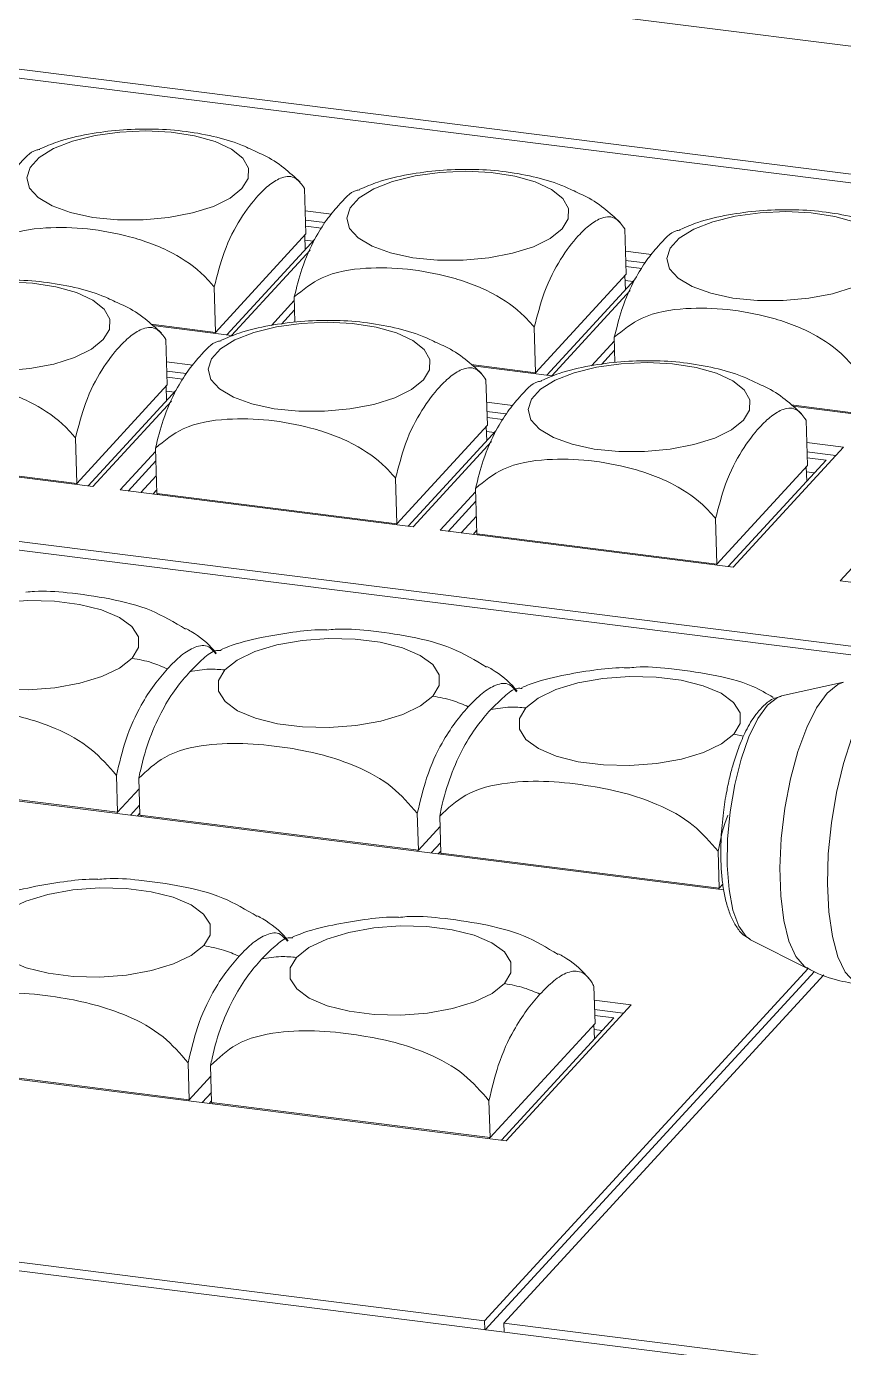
# Model space of a CAD drawing. Header units: millimetres. Extents: x 98 to 1129, y 87 to 737.
# Drawn here: x 873 to 920.8, y 607.9 to 685.1 of the extents above; entities that cross this region are included whole.
import ezdxf

# ---------------------------------------------------------------- set-up
doc = ezdxf.new("R2010")
doc.units = ezdxf.units.MM

msp = doc.modelspace()

# ---------------------------------------------------------------- linework, layer by layer
at = {"color": 7, "linetype": 'Continuous', "lineweight": 15}
for p, q in [((1094.695, 662.092), (717.91, 709.563)), ((1088.548, 655.401), (711.763, 702.871)), ((746.745, 697.95), (990.234, 667.274)), ((688.621, 677.683), (934.074, 646.759)), ((889.372, 672.986), (889.293, 675.642)), ((890.86, 674.143), (889.332, 674.335)), ((967.938, 643.006), (724.45, 673.683)), ((890.483, 673.643), (889.348, 673.786)), ((890.286, 673.325), (889.358, 673.442)), ((908.08, 670.629), (908.001, 673.285)), ((889.372, 672.986), (884.085, 667.231)), ((884.746, 667.079), (889.886, 672.674)), ((889.309, 672.918), (889.334, 672.073)), ((889.318, 672.626), (889.788, 672.567)), ((885.027, 667.044), (889.61, 672.032)), ((909.568, 671.786), (908.04, 671.978)), ((909.191, 671.286), (908.056, 671.429)), ((908.995, 670.968), (908.067, 671.085)), ((908.08, 670.629), (902.793, 664.874)), ((903.454, 664.722), (908.595, 670.317)), ((908.018, 670.561), (908.043, 669.716)), ((908.026, 670.269), (908.496, 670.21)), ((884.085, 667.231), (884.005, 669.887)), ((903.736, 664.687), (908.318, 669.675)), ((888.688, 669.098), (887.348, 667.639)), ((888.682, 669.298), (888.726, 667.823)), ((888.705, 668.548), (887.943, 667.718)), ((884.085, 667.231), (880.325, 667.705)), ((880.417, 667.625), (885.027, 667.044)), ((884.058, 667.166), (884.056, 667.235)), ((902.793, 664.874), (902.714, 667.53)), ((881.265, 664.162), (881.185, 666.818)), ((907.397, 666.74), (906.057, 665.282)), ((907.391, 666.941), (907.435, 665.466)), ((907.413, 666.191), (906.651, 665.361)), ((882.752, 665.318), (881.224, 665.511)), ((882.375, 664.818), (881.241, 664.961)), ((902.793, 664.874), (899.034, 665.348)), ((899.125, 665.268), (903.736, 664.687)), ((902.766, 664.809), (902.764, 664.878)), ((881.265, 664.162), (875.977, 658.407)), ((881.202, 664.093), (881.227, 663.249)), ((882.179, 664.501), (881.251, 664.618)), ((899.973, 661.805), (899.894, 664.461)), ((684.078, 663.594), (913.789, 634.653)), ((876.639, 658.255), (881.779, 663.85)), ((881.211, 663.801), (881.68, 663.742)), ((876.92, 658.219), (881.502, 663.207)), ((901.461, 662.961), (899.933, 663.154)), ((901.083, 662.461), (899.949, 662.604)), ((921.501, 662.517), (917.742, 662.991)), ((917.833, 662.911), (922.444, 662.33)), ((899.973, 661.805), (894.685, 656.05)), ((899.91, 661.736), (899.935, 660.892)), ((900.887, 662.144), (899.959, 662.261)), ((918.681, 659.448), (918.602, 662.104)), ((875.977, 658.407), (875.898, 661.063)), ((895.347, 655.898), (900.487, 661.493)), ((899.919, 661.444), (900.389, 661.385)), ((859.802, 660.376), (876.92, 658.219)), ((875.977, 658.407), (861.946, 660.174)), ((880.581, 660.273), (878.51, 658.019)), ((880.575, 660.473), (880.654, 657.817)), ((895.628, 655.862), (900.211, 660.85)), ((914.336, 653.505), (920.787, 660.526)), ((920.787, 660.526), (918.641, 660.797)), ((920.336, 660.036), (918.657, 660.247)), ((880.597, 659.723), (878.977, 657.96)), ((918.681, 659.448), (913.394, 653.693)), ((914.055, 653.541), (919.773, 659.764)), ((918.618, 659.379), (918.644, 658.535)), ((919.773, 659.764), (918.668, 659.904)), ((880.624, 658.843), (879.726, 657.866)), ((894.685, 656.05), (894.606, 658.706)), ((918.627, 659.087), (919.097, 659.028)), ((875.951, 658.341), (875.949, 658.41)), ((878.51, 658.019), (895.628, 655.862)), ((880.426, 657.778), (880.648, 658.019)), ((894.685, 656.05), (880.654, 657.817)), ((880.719, 657.809), (880.721, 657.74)), ((899.289, 657.916), (897.218, 655.662)), ((899.283, 658.116), (899.362, 655.46)), ((899.306, 657.366), (897.686, 655.603)), ((899.332, 656.486), (898.434, 655.509)), ((913.394, 653.693), (913.315, 656.349)), ((894.659, 655.984), (894.657, 656.053)), ((897.218, 655.662), (914.336, 653.505)), ((899.135, 655.42), (899.356, 655.662)), ((913.394, 653.693), (899.362, 655.46)), ((899.428, 655.452), (899.43, 655.383)), ((922.675, 654.97), (920.604, 652.716)), ((913.367, 653.627), (913.365, 653.696)), ((920.604, 652.716), (937.722, 650.559)), ((670.684, 649.014), (901.076, 619.987)), ((920.798, 646.783), (917.158, 645.982)), ((878.357, 639.186), (862.08, 641.236)), ((878.357, 639.186), (878.292, 641.339)), ((879.602, 641.174), (879.666, 639.021)), ((899.811, 609.466), (654.358, 640.39)), ((879.62, 640.561), (878.357, 639.186)), ((653.935, 639.93), (1030.72, 592.459)), ((879.649, 639.608), (879.11, 639.022)), ((878.33, 639.12), (878.328, 639.189)), ((879.521, 638.97), (879.663, 639.126)), ((895.942, 636.97), (879.666, 639.021)), ((879.731, 639.012), (879.733, 638.944)), ((895.942, 636.97), (895.878, 639.124)), ((897.188, 638.959), (897.252, 636.805)), ((897.206, 638.345), (895.942, 636.97)), ((895.916, 636.905), (895.914, 636.974)), ((897.235, 637.393), (896.696, 636.806)), ((897.106, 636.755), (897.249, 636.91)), ((913.528, 634.754), (897.252, 636.805)), ((897.317, 636.797), (897.319, 636.728)), ((913.528, 634.754), (913.464, 636.908)), ((913.502, 634.689), (913.5, 634.758)), ((913.741, 634.986), (913.528, 634.754)), ((915.31, 631.768), (915.364, 631.739)), ((915.364, 631.739), (918.691, 630.06)), ((918.732, 630.06), (899.811, 609.466)), ((919.091, 629.884), (899.855, 608.947)), ((900.934, 609.324), (919.638, 629.684)), ((906.267, 626.851), (906.203, 629.005)), ((901.076, 619.987), (908.373, 627.929)), ((908.373, 627.929), (906.227, 628.2)), ((907.359, 627.167), (900.795, 620.023)), ((907.922, 627.439), (906.243, 627.65)), ((906.253, 627.307), (907.359, 627.167)), ((906.267, 626.851), (900.133, 620.175)), ((906.204, 626.782), (906.229, 625.938)), ((906.213, 626.49), (906.683, 626.431)), ((882.548, 622.39), (866.271, 624.441)), ((882.548, 622.39), (882.483, 624.544)), ((883.793, 624.379), (883.857, 622.225)), ((883.811, 623.766), (882.548, 622.39)), ((882.521, 622.325), (882.519, 622.394)), ((883.84, 622.813), (883.301, 622.227)), ((883.711, 622.175), (883.854, 622.33)), ((900.133, 620.175), (900.069, 622.329)), ((900.133, 620.175), (883.857, 622.225)), ((883.922, 622.217), (883.924, 622.148)), ((900.107, 620.11), (900.105, 620.178)), ((899.826, 608.95), (899.811, 609.466)), ((1031.143, 592.92), (900.934, 609.324)), ((900.949, 608.809), (900.934, 609.324))]:
    msp.add_line(p, q, dxfattribs=at)
at = {"color": 8, "linetype": 'Continuous', "lineweight": 15}
msp.add_line((914.376, 643.755), (914.952, 643.626), dxfattribs=at)
at = {"color": 7, "linetype": 'Continuous', "lineweight": 15, "flags": 128}
for points in [[(885.632, 675.63), (884.94, 675.076), (883.957, 674.593), (882.737, 674.207), (881.345, 673.939), (879.856, 673.803), (878.351, 673.807), (876.911, 673.951), (875.613, 674.227), (874.527, 674.62), (873.713, 675.108), (873.213, 675.666), (873.054, 676.263), (873.247, 676.868), (873.779, 677.447), (874.622, 677.969), (875.731, 678.407), (877.046, 678.736), (878.496, 678.939), (880.003, 679.005), (881.485, 678.931), (882.864, 678.719), (884.064, 678.383), (885.02, 677.939), (885.682, 677.413), (886.013, 676.831), (885.996, 676.226), (885.632, 675.63)], [(904.34, 673.273), (903.648, 672.719), (902.665, 672.236), (901.445, 671.85), (900.053, 671.582), (898.564, 671.446), (897.059, 671.45), (895.619, 671.594), (894.321, 671.87), (893.236, 672.263), (892.421, 672.751), (891.921, 673.309), (891.763, 673.906), (891.955, 674.511), (892.487, 675.09), (893.33, 675.612), (894.439, 676.05), (895.754, 676.379), (897.204, 676.582), (898.711, 676.648), (900.194, 676.574), (901.572, 676.362), (902.772, 676.026), (903.729, 675.582), (904.39, 675.056), (904.722, 674.474), (904.705, 673.869), (904.34, 673.273)], [(921.373, 669.879), (920.153, 669.492), (918.761, 669.225), (917.273, 669.089), (915.768, 669.093), (914.327, 669.237), (913.029, 669.513), (911.944, 669.906), (911.129, 670.394), (910.629, 670.952), (910.471, 671.549), (910.663, 672.154), (911.195, 672.733), (912.038, 673.255), (913.147, 673.693), (914.462, 674.022), (915.912, 674.225), (917.419, 674.291), (918.902, 674.217), (920.28, 674.005), (921.48, 673.669)], [(871.895, 670.181), (873.378, 670.106), (874.756, 669.895), (875.956, 669.558), (876.913, 669.115), (877.575, 668.588), (877.906, 668.007), (877.889, 667.402), (877.524, 666.806)], [(896.233, 664.449), (895.54, 663.894), (894.558, 663.411), (893.337, 663.025), (891.945, 662.757), (890.457, 662.622), (888.952, 662.626), (887.512, 662.77), (886.214, 663.045), (885.128, 663.438), (884.313, 663.927), (883.813, 664.485), (883.655, 665.082), (883.847, 665.686), (884.379, 666.265), (885.223, 666.788), (886.332, 667.225), (887.647, 667.555), (889.097, 667.758), (890.604, 667.824), (892.086, 667.749), (893.465, 667.538), (894.665, 667.201), (895.621, 666.758), (896.283, 666.231), (896.614, 665.65), (896.597, 665.045), (896.233, 664.449)], [(877.524, 666.806), (876.832, 666.251), (875.849, 665.768), (874.629, 665.382), (873.237, 665.114), (871.749, 664.979)], [(914.941, 662.092), (914.249, 661.537), (913.266, 661.054), (912.046, 660.668), (910.654, 660.4), (909.165, 660.265), (907.66, 660.269), (906.22, 660.413), (904.922, 660.688), (903.836, 661.081), (903.022, 661.57), (902.522, 662.127), (902.364, 662.725), (902.556, 663.329), (903.088, 663.908), (903.931, 664.431), (905.04, 664.868), (906.355, 665.198), (907.805, 665.401), (909.312, 665.467), (910.795, 665.392), (912.173, 665.181), (913.373, 664.844), (914.329, 664.401), (914.991, 663.874), (915.323, 663.293), (915.305, 662.688), (914.941, 662.092)], [(867.044, 649.719), (867.769, 650.293), (868.805, 650.79), (870.093, 651.18), (871.556, 651.44), (873.111, 651.556), (874.666, 651.521), (876.132, 651.336), (877.423, 651.013), (878.464, 650.57), (879.195, 650.033), (879.573, 649.433), (879.576, 648.806), (879.204, 648.187)], [(879.204, 648.187), (878.479, 647.612), (877.443, 647.115), (876.156, 646.726), (874.693, 646.465), (873.138, 646.349), (871.583, 646.385), (870.117, 646.569), (868.826, 646.893), (867.785, 647.335), (867.054, 647.872), (866.676, 648.472), (866.672, 649.1), (867.044, 649.719)], [(884.63, 647.503), (885.355, 648.078), (886.391, 648.574), (887.678, 648.964), (889.142, 649.225), (890.696, 649.341), (892.252, 649.305), (893.717, 649.12), (895.008, 648.797), (896.05, 648.354), (896.78, 647.817), (897.159, 647.218), (897.162, 646.59), (896.79, 645.971)], [(896.79, 645.971), (896.065, 645.396), (895.029, 644.9), (893.742, 644.51), (892.278, 644.25), (890.724, 644.134), (889.168, 644.169), (887.703, 644.354), (886.412, 644.677), (885.37, 645.12), (884.64, 645.657), (884.261, 646.256), (884.258, 646.884), (884.63, 647.503)], [(902.216, 645.288), (902.941, 645.862), (903.977, 646.359), (905.264, 646.749), (906.728, 647.009), (908.282, 647.125), (909.837, 647.09), (911.303, 646.905), (912.594, 646.582), (913.635, 646.139), (914.366, 645.602), (914.744, 645.002), (914.748, 644.375), (914.376, 643.755)], [(914.376, 643.755), (913.651, 643.181), (912.615, 642.684), (911.328, 642.294), (909.864, 642.034), (908.31, 641.918), (906.754, 641.953), (905.288, 642.138), (903.997, 642.461), (902.956, 642.904), (902.225, 643.441), (901.847, 644.041), (901.844, 644.668), (902.216, 645.288)], [(871.235, 632.924), (871.96, 633.498), (872.996, 633.995), (874.283, 634.385), (875.747, 634.645), (877.301, 634.761), (878.857, 634.726), (880.323, 634.541), (881.614, 634.218), (882.655, 633.775), (883.386, 633.238), (883.764, 632.638), (883.767, 632.011), (883.395, 631.392)], [(883.395, 631.392), (882.67, 630.817), (881.634, 630.32), (880.347, 629.93), (878.883, 629.67), (877.329, 629.554), (875.773, 629.59), (874.308, 629.774), (873.017, 630.097), (871.976, 630.54), (871.245, 631.077), (870.867, 631.677), (870.863, 632.304), (871.235, 632.924)], [(888.821, 630.708), (889.546, 631.283), (890.582, 631.779), (891.869, 632.169), (893.333, 632.43), (894.887, 632.545), (896.443, 632.51), (897.908, 632.325), (899.199, 632.002), (900.24, 631.559), (900.971, 631.022), (901.349, 630.423), (901.353, 629.795), (900.981, 629.176)], [(900.981, 629.176), (900.256, 628.601), (899.22, 628.105), (897.933, 627.715), (896.469, 627.454), (894.915, 627.338), (893.359, 627.374), (891.893, 627.559), (890.602, 627.882), (889.561, 628.325), (888.83, 628.862), (888.452, 629.461), (888.449, 630.089), (888.821, 630.708)]]:
    msp.add_lwpolyline(points, dxfattribs=at)
at = {"color": 8, "linetype": 'Continuous', "lineweight": 15, "flags": 128}
for points in [[(920.796, 646.783), (920.462, 646.655), (919.835, 646.143), (919.218, 645.292), (918.639, 644.138), (918.123, 642.733), (917.692, 641.137), (917.365, 639.421), (917.157, 637.66), (917.076, 635.93), (917.126, 634.307), (917.306, 632.862), (917.606, 631.658), (918.014, 630.748), (918.512, 630.171), (918.686, 630.063)], [(924.159, 646.937), (923.758, 646.908), (923.119, 646.565), (922.477, 645.871), (921.858, 644.855), (921.287, 643.559), (920.787, 642.035), (920.38, 640.347), (920.081, 638.563), (919.903, 636.756), (919.853, 635), (919.933, 633.367), (920.14, 631.925), (920.466, 630.731), (920.897, 629.835), (921.415, 629.274), (921.909, 629.078)], [(917.158, 645.982), (916.925, 645.9), (916.353, 645.453), (915.791, 644.674), (915.266, 643.602), (914.805, 642.29), (914.432, 640.804), (914.164, 639.219), (914.016, 637.615), (913.995, 636.071), (914.101, 634.665), (914.329, 633.468), (914.669, 632.539), (915.103, 631.926), (915.31, 631.768)]]:
    msp.add_lwpolyline(points, dxfattribs=at)
at = {"color": 7, "linetype": 'Continuous', "lineweight": 15}
for points, knots in [([(886.441, 677.797), (886.149, 677.937), (885.36, 678.315), (883.927, 678.717), (882.164, 679.027), (880.312, 679.142), (878.457, 679.081), (876.623, 678.829), (875.05, 678.476), (874.154, 678.095), (873.808, 677.948)], [0, 0, 0, 0, 0.078117, 0.211351, 0.353409, 0.4922, 0.628435, 0.766363, 0.910012, 1, 1, 1, 1]), ([(873.821, 677.918), (873.745, 677.91), (873.333, 677.865), (872.66, 677.132), (871.854, 676.179), (871.128, 675.011), (870.45, 673.526), (870.117, 672.216), (869.974, 671.655)], [0, 0, 0, 0, 0.056713, 0.306966, 0.471871, 0.639598, 0.845699, 1, 1, 1, 1]), ([(889.025, 676.01), (888.714, 676.297), (888.062, 676.9), (887.177, 677.477), (886.599, 677.728), (886.441, 677.797)], [0, 0, 0, 0, 0.397802, 0.835337, 1, 1, 1, 1]), ([(884.005, 669.887), (884.19, 670.587), (884.612, 672.181), (885.542, 673.947), (886.455, 675.136), (887.271, 675.913), (888.018, 676.357), (888.739, 676.392), (889.127, 675.867), (889.293, 675.642)], [0, 0, 0, 0, 0.139962, 0.319016, 0.49968, 0.618729, 0.739816, 0.888606, 1, 1, 1, 1]), ([(905.149, 675.44), (904.857, 675.58), (904.068, 675.958), (902.635, 676.36), (900.872, 676.67), (899.02, 676.785), (897.165, 676.724), (895.331, 676.471), (893.758, 676.119), (892.862, 675.738), (892.516, 675.591)], [0, 0, 0, 0, 0.078117, 0.211351, 0.353409, 0.4922, 0.628435, 0.766363, 0.910012, 1, 1, 1, 1]), ([(892.529, 675.561), (892.453, 675.553), (892.041, 675.508), (891.368, 674.775), (890.563, 673.822), (889.836, 672.654), (889.158, 671.169), (888.825, 669.859), (888.682, 669.298)], [0, 0, 0, 0, 0.056713, 0.306966, 0.471871, 0.639598, 0.845699, 1, 1, 1, 1]), ([(907.733, 673.653), (907.423, 673.94), (906.77, 674.543), (905.885, 675.12), (905.307, 675.371), (905.149, 675.44)], [0, 0, 0, 0, 0.397801, 0.835336, 1, 1, 1, 1]), ([(902.714, 667.53), (902.899, 668.23), (903.32, 669.824), (904.251, 671.59), (905.163, 672.779), (905.979, 673.556), (906.726, 674), (907.447, 674.035), (907.835, 673.51), (908.001, 673.285)], [0, 0, 0, 0, 0.139962, 0.319016, 0.49968, 0.618729, 0.739816, 0.888606, 1, 1, 1, 1]), ([(923.857, 673.083), (923.566, 673.223), (922.776, 673.601), (921.343, 674.003), (919.581, 674.313), (917.729, 674.428), (915.874, 674.367), (914.04, 674.114), (912.467, 673.762), (911.57, 673.381), (911.225, 673.234)], [0, 0, 0, 0, 0.078117, 0.211351, 0.353409, 0.4922, 0.628435, 0.766363, 0.910012, 1, 1, 1, 1]), ([(869.974, 671.655), (870.489, 672.071), (871.661, 673.02), (874.066, 673.408), (876.597, 673.336), (879.109, 672.877), (881.476, 672.029), (883.133, 670.89), (883.822, 670.098), (884.005, 669.887)], [0, 0, 0, 0, 0.13996, 0.31901, 0.479352, 0.639819, 0.807809, 0.948729, 1, 1, 1, 1]), ([(911.238, 673.204), (911.161, 673.196), (910.749, 673.151), (910.076, 672.418), (909.271, 671.465), (908.544, 670.297), (907.867, 668.812), (907.533, 667.502), (907.391, 666.941)], [0, 0, 0, 0, 0.056713, 0.306966, 0.471871, 0.639598, 0.845699, 1, 1, 1, 1]), ([(888.682, 669.298), (889.197, 669.714), (890.37, 670.663), (892.775, 671.051), (895.306, 670.979), (897.818, 670.52), (900.184, 669.672), (901.841, 668.533), (902.53, 667.741), (902.714, 667.53)], [0, 0, 0, 0, 0.13996, 0.31901, 0.479352, 0.639819, 0.807809, 0.948729, 1, 1, 1, 1]), ([(878.333, 668.972), (878.041, 669.112), (877.252, 669.49), (875.819, 669.892), (874.057, 670.203), (872.205, 670.318), (870.35, 670.257), (868.516, 670.004), (866.943, 669.651), (866.046, 669.27), (865.701, 669.123)], [0, 0, 0, 0, 0.0781168, 0.2113506, 0.3534091, 0.4922002, 0.6284355, 0.7663633, 0.9100124, 1, 1, 1, 1]), ([(880.918, 667.186), (880.607, 667.473), (879.954, 668.076), (879.069, 668.653), (878.491, 668.904), (878.333, 668.972)], [0, 0, 0, 0, 0.397802, 0.835337, 1, 1, 1, 1]), ([(907.391, 666.941), (907.905, 667.357), (909.078, 668.306), (911.483, 668.694), (914.014, 668.622), (916.526, 668.163), (918.893, 667.315), (920.549, 666.176), (921.238, 665.384), (921.422, 665.173)], [0, 0, 0, 0, 0.13996, 0.31901, 0.479352, 0.639819, 0.80781, 0.948729, 1, 1, 1, 1]), ([(897.042, 666.615), (896.75, 666.755), (895.96, 667.133), (894.527, 667.535), (892.765, 667.846), (890.913, 667.961), (889.058, 667.9), (887.224, 667.647), (885.651, 667.294), (884.754, 666.913), (884.409, 666.766)], [0, 0, 0, 0, 0.078117, 0.211351, 0.353409, 0.4922, 0.628435, 0.766363, 0.910012, 1, 1, 1, 1]), ([(875.898, 661.063), (876.083, 661.762), (876.504, 663.356), (877.435, 665.122), (878.348, 666.311), (879.163, 667.088), (879.91, 667.532), (880.632, 667.568), (881.019, 667.043), (881.185, 666.818)], [0, 0, 0, 0, 0.139962, 0.319015, 0.49968, 0.618729, 0.739816, 0.888606, 1, 1, 1, 1]), ([(884.422, 666.737), (884.346, 666.729), (883.934, 666.684), (883.261, 665.95), (882.455, 664.997), (881.729, 663.829), (881.051, 662.345), (880.718, 661.034), (880.575, 660.473)], [0, 0, 0, 0, 0.056713, 0.306966, 0.471871, 0.639598, 0.845699, 1, 1, 1, 1]), ([(899.626, 664.829), (899.315, 665.116), (898.663, 665.719), (897.778, 666.296), (897.2, 666.547), (897.042, 666.615)], [0, 0, 0, 0, 0.397802, 0.835336, 1, 1, 1, 1]), ([(915.75, 664.258), (915.458, 664.398), (914.669, 664.776), (913.236, 665.178), (911.473, 665.489), (909.621, 665.604), (907.766, 665.543), (905.932, 665.29), (904.359, 664.937), (903.463, 664.556), (903.117, 664.409)], [0, 0, 0, 0, 0.078117, 0.211351, 0.353409, 0.4922, 0.628435, 0.766363, 0.910012, 1, 1, 1, 1]), ([(894.606, 658.706), (894.791, 659.405), (895.213, 660.999), (896.143, 662.765), (897.056, 663.954), (897.872, 664.731), (898.618, 665.175), (899.34, 665.211), (899.728, 664.686), (899.894, 664.461)], [0, 0, 0, 0, 0.139962, 0.319015, 0.49968, 0.618729, 0.739816, 0.888606, 1, 1, 1, 1]), ([(861.867, 662.831), (862.381, 663.247), (863.554, 664.195), (865.959, 664.584), (868.49, 664.512), (871.002, 664.052), (873.369, 663.205), (875.025, 662.065), (875.714, 661.274), (875.898, 661.063)], [0, 0, 0, 0, 0.13996, 0.31901, 0.479352, 0.639819, 0.807809, 0.948729, 1, 1, 1, 1]), ([(903.13, 664.38), (903.054, 664.372), (902.642, 664.327), (901.969, 663.593), (901.163, 662.64), (900.437, 661.472), (899.759, 659.988), (899.426, 658.677), (899.283, 658.116)], [0, 0, 0, 0, 0.056713, 0.306966, 0.471871, 0.639598, 0.845699, 1, 1, 1, 1]), ([(918.334, 662.472), (918.024, 662.759), (917.371, 663.362), (916.486, 663.939), (915.908, 664.19), (915.75, 664.258)], [0, 0, 0, 0, 0.397802, 0.835336, 1, 1, 1, 1]), ([(913.315, 656.349), (913.499, 657.048), (913.921, 658.642), (914.852, 660.408), (915.764, 661.597), (916.58, 662.374), (917.327, 662.818), (918.048, 662.854), (918.436, 662.329), (918.602, 662.104)], [0, 0, 0, 0, 0.139962, 0.319015, 0.49968, 0.618729, 0.739816, 0.888606, 1, 1, 1, 1]), ([(880.575, 660.473), (881.09, 660.89), (882.262, 661.838), (884.667, 662.227), (887.198, 662.155), (889.71, 661.695), (892.077, 660.848), (893.734, 659.708), (894.423, 658.917), (894.606, 658.706)], [0, 0, 0, 0, 0.13996, 0.31901, 0.479352, 0.639819, 0.807809, 0.948729, 1, 1, 1, 1]), ([(899.283, 658.116), (899.798, 658.533), (900.971, 659.481), (903.375, 659.87), (905.906, 659.798), (908.418, 659.338), (910.785, 658.491), (912.442, 657.351), (913.131, 656.56), (913.315, 656.349)], [0, 0, 0, 0, 0.13996, 0.31901, 0.479352, 0.639819, 0.80781, 0.948729, 1, 1, 1, 1]), ([(882.337, 649.889), (881.674, 650.283), (880.267, 651.12), (877.879, 651.696), (875.603, 652.016), (873.954, 652.151), (873.168, 652.068), (873.006, 652.051)], [0, 0, 0, 0, 0.227692, 0.483052, 0.744291, 0.947244, 1, 1, 1, 1]), ([(884.131, 648.473), (884.088, 648.529), (883.698, 649.032), (883.07, 649.517), (882.459, 649.87), (882.357, 649.929)], [0, 0, 0, 0, 0.094873, 0.849538, 1, 1, 1, 1]), ([(890.593, 649.847), (890.501, 649.85), (889.841, 649.866), (888.537, 649.712), (886.693, 649.405), (885.265, 649.052), (884.543, 648.746), (884.398, 648.685)], [0, 0, 0, 0, 0.042993, 0.307084, 0.601657, 0.919751, 1, 1, 1, 1]), ([(899.922, 647.673), (899.259, 648.068), (897.853, 648.904), (895.464, 649.48), (893.189, 649.8), (891.539, 649.935), (890.754, 649.852), (890.592, 649.835)], [0, 0, 0, 0, 0.227692, 0.483052, 0.74429, 0.947244, 1, 1, 1, 1]), ([(881.273, 647.566), (881.543, 647.844), (882.083, 648.401), (882.897, 648.885), (883.608, 649.021), (883.964, 648.602), (884.097, 648.445)], [0, 0, 0, 0, 0.273866, 0.547066, 0.830443, 1, 1, 1, 1]), ([(884.422, 648.636), (884.329, 648.645), (883.993, 648.68), (883.363, 648.173), (882.844, 647.66), (882.583, 647.401)], [0, 0, 0, 0, 0.159489, 0.576016, 1, 1, 1, 1]), ([(879.204, 648.187), (879.593, 648.117), (880.296, 647.991), (880.971, 647.697), (881.273, 647.566)], [0, 0, 0, 0, 0.552022, 1, 1, 1, 1]), ([(878.292, 641.339), (878.463, 642.053), (878.847, 643.666), (879.66, 645.372), (880.492, 646.664), (881.011, 647.263), (881.273, 647.566)], [0, 0, 0, 0, 0.237916, 0.538259, 0.767081, 1, 1, 1, 1]), ([(882.583, 647.401), (882.314, 647.091), (881.776, 646.472), (880.979, 645.222), (880.247, 643.64), (879.802, 642.161), (879.632, 641.321), (879.602, 641.174)], [0, 0, 0, 0, 0.239296, 0.47801, 0.725615, 0.952267, 1, 1, 1, 1]), ([(882.583, 647.401), (882.961, 647.468), (883.627, 647.586), (884.327, 647.528), (884.63, 647.503)], [0, 0, 0, 0, 0.567947, 1, 1, 1, 1]), ([(901.717, 646.257), (901.673, 646.313), (901.283, 646.816), (900.656, 647.302), (900.044, 647.655), (899.943, 647.713)], [0, 0, 0, 0, 0.094872, 0.849538, 1, 1, 1, 1]), ([(908.179, 647.632), (908.086, 647.634), (907.427, 647.65), (906.123, 647.496), (904.279, 647.19), (902.851, 646.837), (902.129, 646.531), (901.984, 646.469)], [0, 0, 0, 0, 0.042992, 0.307084, 0.601657, 0.919751, 1, 1, 1, 1]), ([(916.683, 645.899), (916.289, 646.127), (915.149, 646.788), (913.047, 647.255), (910.775, 647.587), (909.125, 647.719), (908.34, 647.637), (908.178, 647.62)], [0, 0, 0, 0, 0.148556, 0.430082, 0.718089, 0.941839, 1, 1, 1, 1]), ([(898.859, 645.35), (899.129, 645.629), (899.669, 646.185), (900.483, 646.67), (901.194, 646.806), (901.55, 646.386), (901.683, 646.229)], [0, 0, 0, 0, 0.273866, 0.547066, 0.830443, 1, 1, 1, 1]), ([(902.008, 646.42), (901.915, 646.43), (901.579, 646.464), (900.949, 645.957), (900.43, 645.444), (900.168, 645.185)], [0, 0, 0, 0, 0.159489, 0.576016, 1, 1, 1, 1]), ([(896.79, 645.971), (897.178, 645.901), (897.881, 645.775), (898.556, 645.482), (898.859, 645.35)], [0, 0, 0, 0, 0.552023, 1, 1, 1, 1]), ([(917.14, 645.944), (917.01, 645.917), (916.627, 645.839), (916.142, 645.454), (915.59, 644.843), (915.097, 644.013), (914.666, 643.01), (914.362, 642.078), (914.162, 641.344), (914.074, 640.918), (914.04, 640.756)], [0, 0, 0, 0, 0.075177, 0.220384, 0.354618, 0.542391, 0.706356, 0.838384, 0.938794, 1, 1, 1, 1]), ([(862.016, 643.39), (862.493, 643.84), (863.571, 644.857), (865.895, 645.403), (868.388, 645.466), (870.685, 645.198), (872.809, 644.776), (874.84, 644.093), (876.822, 643.03), (877.828, 641.873), (878.292, 641.339)], [0, 0, 0, 0, 0.118924, 0.269053, 0.406242, 0.54381, 0.652721, 0.76136, 0.889886, 1, 1, 1, 1]), ([(895.878, 639.124), (896.048, 639.837), (896.433, 641.451), (897.245, 643.156), (898.078, 644.448), (898.597, 645.048), (898.859, 645.35)], [0, 0, 0, 0, 0.237916, 0.538259, 0.767081, 1, 1, 1, 1]), ([(900.168, 645.185), (899.9, 644.876), (899.362, 644.257), (898.565, 643.006), (897.833, 641.424), (897.388, 639.945), (897.218, 639.105), (897.188, 638.959)], [0, 0, 0, 0, 0.239296, 0.47801, 0.725615, 0.952267, 1, 1, 1, 1]), ([(900.168, 645.185), (900.547, 645.252), (901.213, 645.37), (901.913, 645.313), (902.216, 645.288)], [0, 0, 0, 0, 0.567948, 1, 1, 1, 1]), ([(879.602, 641.174), (880.079, 641.624), (881.157, 642.641), (883.481, 643.188), (885.974, 643.25), (888.271, 642.982), (890.395, 642.561), (892.426, 641.877), (894.408, 640.815), (895.414, 639.658), (895.878, 639.124)], [0, 0, 0, 0, 0.118924, 0.269053, 0.406242, 0.54381, 0.652721, 0.76136, 0.889886, 1, 1, 1, 1]), ([(897.188, 638.959), (897.664, 639.408), (898.743, 640.425), (901.067, 640.972), (903.56, 641.035), (905.857, 640.767), (907.98, 640.345), (910.012, 639.662), (911.994, 638.599), (913, 637.442), (913.464, 636.908)], [0, 0, 0, 0, 0.118924, 0.269053, 0.406242, 0.54381, 0.652721, 0.76136, 0.889886, 1, 1, 1, 1]), ([(914.04, 640.756), (914.014, 640.639), (913.901, 640.127), (913.827, 639.589), (913.77, 639.174)], [0, 0, 0, 0, 0.2281955, 1, 1, 1, 1]), ([(913.464, 636.908), (913.619, 637.665), (913.779, 638.445), (914.025, 638.999), (914.032, 639.015)], [0, 0, 0, 0, 0.970825, 1, 1, 1, 1]), ([(913.77, 639.174), (913.715, 638.671), (913.648, 638.054), (913.632, 637.455), (913.629, 637.344)], [0, 0, 0, 0, 0.814479, 1, 1, 1, 1]), ([(913.629, 637.344), (913.626, 637.262), (913.612, 636.864), (913.624, 636.173), (913.686, 635.289), (913.806, 634.457), (913.986, 633.694), (914.23, 633.014), (914.56, 632.436), (914.899, 632.011), (915.188, 631.863), (915.278, 631.817)], [0, 0, 0, 0, 0.032106, 0.155766, 0.279993, 0.409559, 0.540883, 0.673424, 0.8075, 0.940365, 1, 1, 1, 1]), ([(877.198, 635.268), (877.106, 635.27), (876.446, 635.286), (875.142, 635.132), (873.298, 634.826), (871.87, 634.473), (871.148, 634.167), (871.003, 634.105)], [0, 0, 0, 0, 0.042993, 0.307084, 0.601657, 0.919751, 1, 1, 1, 1]), ([(886.527, 633.094), (885.864, 633.488), (884.458, 634.325), (882.07, 634.901), (879.794, 635.221), (878.145, 635.355), (877.359, 635.273), (877.197, 635.256)], [0, 0, 0, 0, 0.227692, 0.483052, 0.74429, 0.947244, 1, 1, 1, 1]), ([(888.322, 631.678), (888.278, 631.734), (887.888, 632.237), (887.261, 632.722), (886.649, 633.075), (886.548, 633.134)], [0, 0, 0, 0, 0.094872, 0.849538, 1, 1, 1, 1]), ([(904.113, 630.878), (903.45, 631.272), (902.044, 632.109), (899.655, 632.685), (897.38, 633.005), (895.73, 633.14), (894.945, 633.057), (894.783, 633.04)], [0, 0, 0, 0, 0.227692, 0.483052, 0.74429, 0.947244, 1, 1, 1, 1]), ([(894.784, 633.052), (894.691, 633.054), (894.032, 633.071), (892.728, 632.917), (890.884, 632.61), (889.456, 632.257), (888.734, 631.951), (888.589, 631.89)], [0, 0, 0, 0, 0.042992, 0.307084, 0.601657, 0.919751, 1, 1, 1, 1]), ([(885.464, 630.771), (885.734, 631.049), (886.274, 631.605), (887.088, 632.09), (887.799, 632.226), (888.155, 631.807), (888.288, 631.649)], [0, 0, 0, 0, 0.2738664, 0.5470661, 0.8304427, 1, 1, 1, 1]), ([(888.613, 631.841), (888.52, 631.85), (888.184, 631.885), (887.554, 631.378), (887.035, 630.865), (886.774, 630.606)], [0, 0, 0, 0, 0.159489, 0.576016, 1, 1, 1, 1]), ([(883.395, 631.392), (883.783, 631.322), (884.486, 631.196), (885.162, 630.902), (885.464, 630.771)], [0, 0, 0, 0, 0.552023, 1, 1, 1, 1]), ([(905.908, 629.462), (905.864, 629.518), (905.474, 630.021), (904.846, 630.506), (904.235, 630.859), (904.134, 630.918)], [0, 0, 0, 0, 0.094872, 0.849538, 1, 1, 1, 1]), ([(882.483, 624.544), (882.653, 625.257), (883.038, 626.871), (883.85, 628.576), (884.683, 629.869), (885.202, 630.468), (885.464, 630.771)], [0, 0, 0, 0, 0.237915, 0.538258, 0.767081, 1, 1, 1, 1]), ([(886.774, 630.606), (886.505, 630.296), (885.967, 629.677), (885.17, 628.426), (884.438, 626.845), (883.993, 625.365), (883.823, 624.525), (883.793, 624.379)], [0, 0, 0, 0, 0.239296, 0.47801, 0.725616, 0.952267, 1, 1, 1, 1]), ([(886.774, 630.606), (887.152, 630.673), (887.818, 630.791), (888.518, 630.733), (888.821, 630.708)], [0, 0, 0, 0, 0.567948, 1, 1, 1, 1]), ([(918.653, 630.106), (918.748, 630.049), (919.344, 629.692), (920.447, 629.322), (921.468, 629.171), (921.911, 629.106)], [0, 0, 0, 0, 0.096495, 0.608148, 1, 1, 1, 1]), ([(903.05, 628.555), (903.32, 628.832), (903.859, 629.385), (904.678, 629.894), (905.456, 629.955), (905.958, 629.506), (906.166, 629.079), (906.203, 629.005)], [0, 0, 0, 0, 0.239296, 0.47801, 0.725615, 0.952267, 1, 1, 1, 1]), ([(866.207, 626.595), (866.684, 627.044), (867.762, 628.061), (870.086, 628.608), (872.579, 628.671), (874.876, 628.403), (877, 627.981), (879.031, 627.298), (881.013, 626.235), (882.019, 625.078), (882.483, 624.544)], [0, 0, 0, 0, 0.118924, 0.269053, 0.406242, 0.54381, 0.652721, 0.76136, 0.889886, 1, 1, 1, 1]), ([(900.069, 622.329), (900.239, 623.042), (900.624, 624.655), (901.436, 626.361), (902.269, 627.653), (902.788, 628.253), (903.05, 628.555)], [0, 0, 0, 0, 0.237915, 0.538258, 0.767081, 1, 1, 1, 1]), ([(900.981, 629.176), (901.369, 629.106), (902.072, 628.98), (902.747, 628.687), (903.05, 628.555)], [0, 0, 0, 0, 0.552025, 1, 1, 1, 1]), ([(883.793, 624.379), (884.27, 624.829), (885.348, 625.846), (887.672, 626.392), (890.165, 626.455), (892.462, 626.187), (894.585, 625.766), (896.617, 625.082), (898.599, 624.02), (899.605, 622.863), (900.069, 622.329)], [0, 0, 0, 0, 0.118924, 0.269053, 0.406242, 0.54381, 0.652721, 0.76136, 0.889886, 1, 1, 1, 1])]:
    msp.add_open_spline(points, degree=3, knots=knots, dxfattribs=at)

doc.saveas('drawing.dxf')
